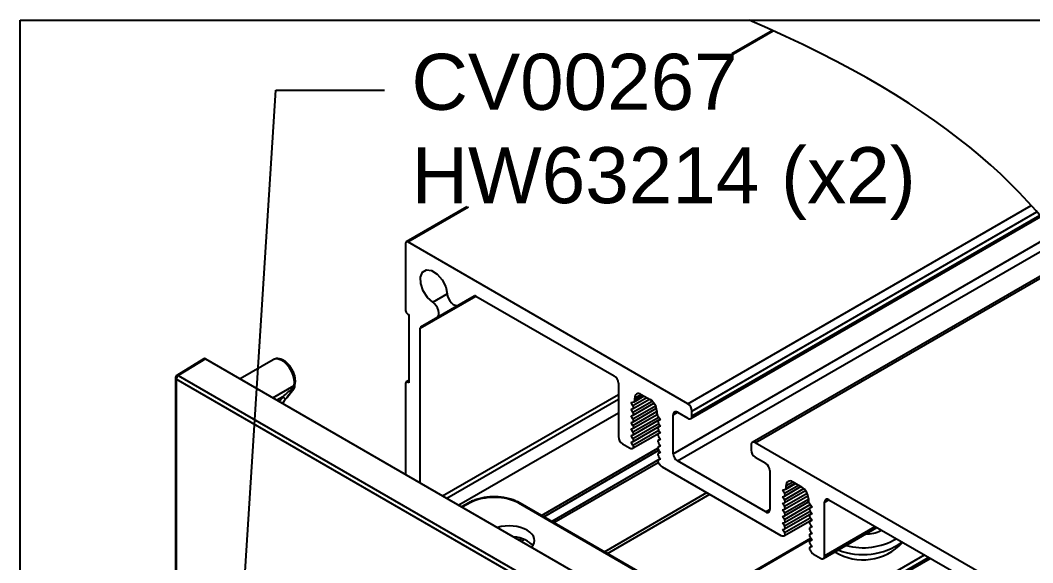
# Model space of a CAD drawing. Extents: x 0 to 5.69, y -5.96 to 0.
# Drawn here: x 0 to 3.399, y -1.821 to 0 of the extents above; entities that cross this region are included whole.
import ezdxf
from ezdxf import colors
from ezdxf.entities.mleader import LeaderData, LeaderLine
from ezdxf.math import Vec2, Vec3

# ---------------------------------------------------------------- set-up
doc = ezdxf.new("R2010")
doc.units = 0
doc.header["$LTSCALE"] = 0.5
doc.header["$MEASUREMENT"] = 0
for name, color, linetype in [('Dimension', 10, 'CONTINUOUS'), ('End Cap', 92, 'CONTINUOUS'), ('FAB DWG', 221, 'CONTINUOUS'), ('Housing', 150, 'CONTINUOUS')]:
    doc.layers.add(name, color=color, linetype=linetype)
doc.layers.add('Text-Unprinted', color=131, linetype='CONTINUOUS', plot=False)
doc.styles.get("Standard").update_dxf_attribs({"font": 'arial.ttf'})

msp = doc.modelspace()

# ---------------------------------------------------------------- linework, layer by layer
at = {"layer": 'Dimension', "transparency": 16777216}
msp.add_open_spline([(3.8907, -2.9879), (3.7772, -2.6791), (3.7848, -1.6257), (3.7925, -0.5722), (2.4469, 0)], degree=3, knots=[0.559046, 0.559046, 0.559046, 0.559046, 1, 2, 2, 2, 2], dxfattribs=at)
at = {"layer": 'End Cap', "transparency": 16777216}
for p, q in [((0.6165, -1.136), (0.5256, -1.1922)), ((0.6216, -1.1364), (0.5307, -1.1926)), ((0.6216, -1.1364), (2.7288, -2.3529)), ((0.8495, -1.1392), (0.7379, -1.2036)), ((0.5208, -1.2007), (0.5208, -2.6007)), ((2.6277, -2.4194), (0.5238, -1.2048)), ((0.5238, -1.2048), (0.5238, -2.6024)), ((0.5307, -1.1926), (2.6347, -2.4072)), ((0.8481, -1.2672), (0.9193, -1.226)), ((0.8969, -1.2642), (0.9181, -1.2365)), ((0.9211, -1.2318), (0.9205, -1.2327)), ((0.8813, -1.2638), (0.8617, -1.275)), ((0.8692, -1.2794), (0.8813, -1.2638)), ((0.8874, -1.2766), (0.8803, -1.2858)), ((0.8804, -1.2858), (0.8868, -1.2774)), ((1.5078, -1.6183), (1.4811, -1.6326)), ((1.5127, -1.6189), (1.484, -1.6343)), ((2.3697, -2.023), (1.6739, -1.6213)), ((2.3746, -2.0226), (1.6787, -1.6209))]:
    msp.add_line(p, q, dxfattribs=at)
at = {"layer": 'End Cap', "transparency": 16777216, "flags": 128}
for points in [[(0.9193, -1.226), (0.9207, -1.2155), (0.9197, -1.2036), (0.9165, -1.1909), (0.9111, -1.1782), (0.904, -1.1662), (0.8954, -1.1555), (0.8859, -1.1468), (0.876, -1.1405), (0.8663, -1.1371), (0.8573, -1.1366), (0.8495, -1.1392)], [(0.9181, -1.2365), (0.9188, -1.2356), (0.9205, -1.2327)], [(0.9192, -1.2297), (0.9204, -1.2288), (0.9213, -1.2279), (0.9219, -1.227), (0.9221, -1.226), (0.9221, -1.2257)], [(0.8813, -1.2638), (0.8832, -1.2649), (0.885, -1.2664), (0.8864, -1.2681), (0.8875, -1.2699), (0.8882, -1.2718), (0.8884, -1.2736), (0.8881, -1.2752), (0.8874, -1.2766)]]:
    msp.add_lwpolyline(points, dxfattribs=at)
at = {"layer": 'End Cap', "transparency": 16777216}
for centre, radius, start, end in [((0.5308, -1.2007), 0.01, 121.7291, 180), ((0.5256, -1.2004), 0.0048, 184.1293, 247.1908), ((0.5391, -1.2055), 0.0154, 123.2297, 177.3477), ((0.5278, -1.1965), 0.00487, 53.4892, 117.3259), ((0.9166, -1.221), 0.0057, 297.6809, 343.9464), ((0.9279, -1.2281), 0.00889, 166.5236, 189.9404), ((0.9164, -1.2327), 0.00413, 0.5301, 48.126), ((0.9122, -1.2272), 0.01, 332.5856, 0), ((0.9122, -1.2272), 0.01, 0, 8.714), ((1.5097, -1.6229), 0.00494, 53.6019, 112.9652), ((1.6767, -1.6254), 0.00495, 65.3602, 124.6041)]:
    msp.add_arc(centre, radius, start, end, dxfattribs=at)
for centre, major_axis, ratio, start_param, end_param in [((0.6216, -1.1446), (-0.005, 0.00866), 0.577206, 5.498021, 6.300635), ((1.5925, -1.6666), (0.115, -0.0017), 0.567125, 0.793824, 2.347167), ((1.6418, -1.7453), (0.085, -0.0013), 0.567125, 0.793824, 2.067925), ((1.6418, -1.7453), (0.085, -0.0013), 0.567125, 5.802908, 7.077009), ((1.6418, -1.7831), (0.085, 0.0013), 0.587275, 0.368683, 1.390108)]:
    msp.add_ellipse(centre, major_axis=major_axis, ratio=ratio, start_param=start_param, end_param=end_param, dxfattribs=at)
for points, knots in [([(0.9221, -1.2226), (0.9225, -1.2206), (0.9237, -1.2153), (0.9238, -1.2055), (0.9217, -1.1935), (0.9175, -1.1812), (0.9114, -1.1694), (0.9038, -1.1585), (0.8949, -1.1492), (0.8851, -1.1418), (0.8751, -1.1371), (0.8654, -1.1353), (0.857, -1.1357), (0.8524, -1.1381), (0.8504, -1.1391)], [0, 0, 0, 0, 0.050309, 0.139397, 0.229921, 0.320539, 0.410875, 0.501279, 0.59217, 0.684076, 0.777457, 0.860465, 0.939013, 1, 1, 1, 1]), ([(0.9221, -1.2257), (0.922, -1.225), (0.9219, -1.2237), (0.922, -1.2228), (0.9221, -1.2226), (0.9221, -1.2226)], [0, 0, 0, 0, 0.4349573, 0.9370203, 1, 1, 1, 1]), ([(0.8813, -1.2638), (0.8873, -1.2586), (0.8934, -1.2531), (0.9029, -1.2447), (0.9061, -1.2418), (0.9126, -1.2359), (0.9158, -1.2329), (0.9192, -1.2297)], [0, 0, 0, 0, 0.5, 0.5, 0.75, 0.75, 1, 1, 1, 1]), ([(0.9205, -1.2327), (0.9175, -1.2371), (0.9145, -1.2411), (0.9086, -1.2489), (0.9057, -1.2527), (0.8974, -1.2636), (0.8922, -1.2704), (0.8874, -1.2766)], [0, 0, 0, 0, 0.25, 0.25, 0.5, 0.5, 1, 1, 1, 1]), ([(1.6787, -1.6209), (1.6762, -1.6195), (1.6689, -1.6154), (1.6553, -1.6099), (1.6378, -1.6047), (1.6193, -1.6013), (1.6002, -1.5995), (1.5808, -1.5995), (1.5618, -1.6013), (1.5435, -1.6047), (1.5265, -1.6097), (1.5149, -1.6146), (1.5091, -1.6176), (1.5078, -1.6183)], [0, 0, 0, 0, 0.054601, 0.157546, 0.260293, 0.362807, 0.465157, 0.567453, 0.66981, 0.772324, 0.875129, 0.97292, 1, 1, 1, 1])]:
    msp.add_open_spline(points, degree=3, knots=knots, dxfattribs=at)
at = {"layer": 'Housing', "transparency": 16777216}
for p, q in [((2.525, -0.0341), (2.389, -0.1126)), ((2.3949, -0.1126), (2.5283, -0.0356)), ((1.4989, -0.6265), (1.2957, -0.7437)), ((1.3007, -0.7442), (1.5047, -0.6265)), ((2.241, -1.287), (3.3941, -0.6213)), ((2.2551, -1.3115), (3.4132, -0.643)), ((2.251, -1.337), (3.4264, -0.6584)), ((2.2551, -1.3278), (3.4225, -0.6539)), ((2.241, -1.287), (1.3007, -0.7442)), ((2.1919, -1.4547), (3.4722, -0.7156)), ((2.2061, -1.4792), (3.4893, -0.7384)), ((1.2937, -0.7483), (1.2937, -0.9737)), ((3.5304, -0.7976), (2.4577, -1.4169)), ((2.4677, -1.4179), (3.5336, -0.8025)), ((1.3431, -1.0333), (1.5299, -0.9255)), ((1.3452, -1.0288), (1.5253, -0.9248)), ((1.3852, -0.9464), (1.4336, -0.9185)), ((1.3992, -0.9976), (1.5252, -0.9248)), ((1.4709, -0.9562), (1.5251, -0.9249)), ((1.4709, -0.9562), (1.5249, -0.925)), ((1.5299, -0.9255), (1.9939, -1.1934)), ((1.3007, -0.9859), (1.3043, -0.988)), ((1.3043, -0.988), (1.3043, -1.2166)), ((1.3452, -1.0288), (1.3992, -0.9976)), ((1.3431, -1.5529), (1.3431, -1.0333)), ((1.2937, -1.2186), (1.2937, -1.5244)), ((1.3043, -1.2091), (1.2957, -1.2141)), ((1.3007, -1.2146), (1.3043, -1.2125)), ((1.3043, -1.2166), (1.3007, -1.2146)), ((2.0081, -1.2179), (2.0081, -1.3975)), ((1.4181, -1.5962), (2.0081, -1.2557)), ((2.0628, -1.2683), (2.0847, -1.2557)), ((2.0847, -1.2557), (2.1153, -1.2733)), ((1.4322, -1.6044), (2.0081, -1.272)), ((2.0505, -1.2834), (2.0606, -1.2804)), ((2.057, -1.2935), (2.0505, -1.2834)), ((2.057, -1.2935), (2.1036, -1.2666)), ((2.057, -1.3155), (2.1218, -1.2782)), ((2.0574, -1.3033), (2.1123, -1.2716)), ((2.0574, -1.3254), (2.1276, -1.2848)), ((2.0612, -1.2802), (2.0942, -1.2611)), ((2.0628, -1.2765), (2.0918, -1.2598)), ((2.0628, -1.2765), (2.0628, -1.2683)), ((2.0081, -1.3189), (1.4729, -1.6279)), ((2.0505, -1.3054), (2.0568, -1.3036)), ((2.057, -1.3155), (2.0505, -1.3054)), ((2.0505, -1.3275), (2.0568, -1.3256)), ((2.057, -1.3376), (2.1329, -1.2938)), ((2.057, -1.3596), (2.1372, -1.3134)), ((2.0574, -1.3474), (2.1359, -1.3021)), ((2.0574, -1.3695), (2.1379, -1.323)), ((2.1372, -1.3113), (2.1372, -1.3194)), ((2.1919, -1.324), (2.2061, -1.3158)), ((2.1919, -1.4547), (2.1919, -1.324)), ((2.2061, -1.3158), (2.241, -1.336)), ((2.2551, -1.3278), (2.2551, -1.3115)), ((2.057, -1.3376), (2.0505, -1.3275)), ((2.0505, -1.3495), (2.0568, -1.3477)), ((2.057, -1.3596), (2.0505, -1.3495)), ((2.057, -1.3817), (2.1435, -1.3318)), ((2.057, -1.4037), (2.1435, -1.3538)), ((2.0574, -1.3915), (2.1484, -1.339)), ((2.1394, -1.326), (2.1495, -1.3405)), ((2.1489, -1.3396), (2.1426, -1.3433)), ((2.143, -1.3431), (2.1489, -1.3397)), ((2.1495, -1.3405), (2.143, -1.3431)), ((2.1432, -1.3534), (2.1495, -1.3626)), ((2.0505, -1.3716), (2.0568, -1.3697)), ((2.057, -1.3817), (2.0505, -1.3716)), ((2.0505, -1.3936), (2.0568, -1.3918)), ((2.057, -1.4037), (2.0505, -1.3936)), ((2.057, -1.4258), (2.1435, -1.3759)), ((2.0574, -1.4136), (2.1484, -1.361)), ((2.0574, -1.4356), (2.1484, -1.3831)), ((2.1489, -1.3617), (2.1426, -1.3653)), ((2.1489, -1.3837), (2.1426, -1.3874)), ((2.143, -1.3651), (2.1489, -1.3617)), ((2.1495, -1.3626), (2.143, -1.3651)), ((2.143, -1.3872), (2.1489, -1.3838)), ((2.1495, -1.3846), (2.143, -1.3872)), ((2.1432, -1.3755), (2.1495, -1.3846)), ((2.0222, -1.422), (2.0454, -1.4354)), ((2.0505, -1.4157), (2.0568, -1.4138)), ((2.057, -1.4258), (2.0505, -1.4157)), ((2.1489, -1.4058), (2.1426, -1.4094)), ((2.143, -1.4092), (2.1489, -1.4058)), ((2.1495, -1.4067), (2.143, -1.4092)), ((2.1432, -1.3975), (2.1495, -1.4067)), ((2.1432, -1.4196), (2.1495, -1.4287)), ((2.4536, -1.4261), (2.4536, -1.4424)), ((3.4079, -1.9607), (2.4677, -1.4179)), ((1.7495, -1.6617), (2.141, -1.4357)), ((1.7576, -1.6664), (2.1443, -1.4432)), ((2.0544, -1.4368), (2.057, -1.4358)), ((2.1489, -1.4278), (2.1426, -1.4315)), ((2.1489, -1.4499), (2.1426, -1.4535)), ((2.143, -1.4313), (2.1489, -1.4279)), ((2.1495, -1.4287), (2.143, -1.4313)), ((2.143, -1.4533), (2.1489, -1.4499)), ((2.1495, -1.4508), (2.143, -1.4533)), ((2.1432, -1.4416), (2.1495, -1.4508)), ((2.1486, -1.4716), (1.7844, -1.6818)), ((1.7918, -1.6861), (2.1421, -1.4839)), ((2.1489, -1.4719), (2.1426, -1.4755)), ((2.143, -1.4754), (2.1489, -1.4719)), ((2.1495, -1.4728), (2.143, -1.4754)), ((2.143, -1.4854), (2.1456, -1.4894)), ((2.1432, -1.4637), (2.1495, -1.4728)), ((2.5026, -1.6503), (2.2061, -1.4792)), ((2.4677, -1.4669), (2.5026, -1.487)), ((2.1546, -1.4985), (2.554, -1.729)), ((2.5168, -1.5115), (2.5168, -1.6422)), ((2.5657, -1.5871), (2.6123, -1.5602)), ((2.5698, -1.5738), (2.6028, -1.5548)), ((2.5715, -1.562), (2.5934, -1.5493)), ((2.5715, -1.5702), (2.6005, -1.5534)), ((2.5715, -1.5702), (2.5715, -1.562)), ((2.5934, -1.5493), (2.6239, -1.567)), ((1.9615, -1.7841), (2.3055, -1.5855)), ((1.9712, -1.7897), (2.3152, -1.5911)), ((2.5592, -1.577), (2.5692, -1.5741)), ((2.5657, -1.5871), (2.5592, -1.577)), ((2.5592, -1.5991), (2.5655, -1.5972)), ((2.5657, -1.6092), (2.6304, -1.5718)), ((2.5657, -1.6312), (2.6416, -1.5874)), ((2.5661, -1.597), (2.621, -1.5653)), ((2.5661, -1.619), (2.6363, -1.5785)), ((2.5661, -1.6411), (2.6446, -1.5957)), ((2.5657, -1.6092), (2.5592, -1.5991)), ((2.5592, -1.6211), (2.5655, -1.6193)), ((2.5657, -1.6312), (2.5592, -1.6211)), ((2.5657, -1.6533), (2.6459, -1.607)), ((2.5657, -1.6753), (2.6521, -1.6254)), ((2.5661, -1.6631), (2.6466, -1.6167)), ((2.6459, -1.6049), (2.6459, -1.6131)), ((2.6481, -1.6196), (2.6582, -1.6342)), ((2.7006, -1.6177), (2.7147, -1.6095)), ((2.7006, -1.7973), (2.7006, -1.6177)), ((2.7147, -1.6095), (3.1788, -1.8774)), ((2.5026, -1.6503), (2.5168, -1.6422)), ((2.5592, -1.6432), (2.5655, -1.6413)), ((2.5657, -1.6533), (2.5592, -1.6432)), ((2.5592, -1.6652), (2.5655, -1.6634)), ((2.5657, -1.6753), (2.5592, -1.6652)), ((2.5657, -1.6974), (2.6521, -1.6475)), ((2.5661, -1.6852), (2.6571, -1.6326)), ((2.5661, -1.7072), (2.6571, -1.6547)), ((2.6576, -1.6333), (2.6513, -1.6369)), ((2.6576, -1.6553), (2.6513, -1.659)), ((2.6516, -1.6367), (2.6576, -1.6333)), ((2.6582, -1.6342), (2.6516, -1.6367)), ((2.6516, -1.6588), (2.6576, -1.6554)), ((2.6582, -1.6562), (2.6516, -1.6588)), ((2.6519, -1.6471), (2.6582, -1.6562)), ((2.5592, -1.6873), (2.5655, -1.6854)), ((2.5657, -1.6974), (2.5592, -1.6873)), ((2.5657, -1.7194), (2.6521, -1.6695)), ((2.5661, -1.7293), (2.6571, -1.6767)), ((2.6576, -1.6774), (2.6513, -1.681)), ((2.6576, -1.6994), (2.6513, -1.7031)), ((2.6516, -1.6808), (2.6576, -1.6774)), ((2.6582, -1.6783), (2.6516, -1.6808)), ((2.6516, -1.7029), (2.6576, -1.6995)), ((2.6519, -1.6691), (2.6582, -1.6783)), ((2.6519, -1.6912), (2.6582, -1.7003)), ((2.7006, -1.7973), (2.8703, -1.6993)), ((2.5592, -1.7093), (2.5655, -1.7075)), ((2.5657, -1.7194), (2.5592, -1.7093)), ((2.5631, -1.7305), (2.5657, -1.7294)), ((2.6576, -1.7215), (2.6513, -1.7251)), ((2.6582, -1.7003), (2.6516, -1.7029)), ((2.6516, -1.7249), (2.6576, -1.7215)), ((2.6582, -1.7224), (2.6516, -1.7249)), ((2.6519, -1.7132), (2.6582, -1.7224)), ((2.6965, -1.8065), (2.8762, -1.7027)), ((1.6845, -1.7395), (1.6754, -1.7448)), ((1.6828, -1.749), (1.6934, -1.7429)), ((2.2683, -1.9612), (2.6541, -1.7385)), ((2.2712, -1.9629), (2.6557, -1.7409)), ((2.6576, -1.7435), (2.6513, -1.7472)), ((2.6576, -1.7656), (2.6513, -1.7692)), ((2.6516, -1.747), (2.6576, -1.7435)), ((2.6582, -1.7444), (2.6516, -1.747)), ((2.6516, -1.769), (2.6576, -1.7656)), ((2.6582, -1.7665), (2.6516, -1.769)), ((2.6519, -1.7353), (2.6582, -1.7444)), ((2.6519, -1.7573), (2.6582, -1.7665)), ((2.3985, -2.1622), (3.0353, -1.7946)), ((2.6516, -1.779), (2.6542, -1.783)), ((2.6633, -1.7921), (2.6865, -1.8055)), ((2.4126, -2.1704), (3.0494, -1.8027)), ((3.0522, -1.8043), (2.4153, -2.1719)), ((2.4183, -2.1736), (3.0551, -1.806))]:
    msp.add_line(p, q, dxfattribs=at)
at = {"layer": 'Housing', "transparency": 16777216, "flags": 128}
for points in [[(1.3852, -0.9464), (1.3673, -0.9301), (1.3529, -0.908), (1.3446, -0.8839), (1.3438, -0.8619), (1.3505, -0.8457), (1.3637, -0.838), (1.3811, -0.8403), (1.3998, -0.8521), (1.4165, -0.8713), (1.4284, -0.8948), (1.4336, -0.9185)], [(1.3992, -0.9976), (1.4029, -0.994), (1.4051, -0.9885), (1.4056, -0.9815), (1.4042, -0.9737), (1.4012, -0.9657), (1.3968, -0.958), (1.3913, -0.9514), (1.3852, -0.9464)], [(1.4336, -0.9185), (1.4349, -0.9263), (1.4379, -0.9343), (1.4423, -0.942), (1.4478, -0.9486), (1.4539, -0.9536), (1.4601, -0.9567), (1.4659, -0.9576), (1.4709, -0.9562)], [(2.0568, -1.3036), (2.0577, -1.3031), (2.0584, -1.3023), (2.0589, -1.3012), (2.0591, -1.2998), (2.059, -1.2983), (2.0586, -1.2967), (2.0579, -1.2951), (2.057, -1.2935)], [(2.0568, -1.3256), (2.0577, -1.3252), (2.0584, -1.3243), (2.0589, -1.3232), (2.0591, -1.3219), (2.059, -1.3204), (2.0586, -1.3187), (2.0579, -1.3171), (2.057, -1.3155)], [(2.0568, -1.3477), (2.0577, -1.3472), (2.0584, -1.3464), (2.0589, -1.3453), (2.0591, -1.3439), (2.059, -1.3424), (2.0586, -1.3408), (2.0579, -1.3392), (2.057, -1.3376)], [(2.0568, -1.3697), (2.0577, -1.3692), (2.0584, -1.3684), (2.0589, -1.3673), (2.0591, -1.366), (2.059, -1.3645), (2.0586, -1.3628), (2.0579, -1.3612), (2.057, -1.3596)], [(2.143, -1.3431), (2.1421, -1.3437), (2.1414, -1.3445), (2.141, -1.3457), (2.1409, -1.3471), (2.1411, -1.3487), (2.1416, -1.3503), (2.1423, -1.3519), (2.1432, -1.3534)], [(2.0568, -1.3918), (2.0577, -1.3913), (2.0584, -1.3905), (2.0589, -1.3894), (2.0591, -1.388), (2.059, -1.3865), (2.0586, -1.3849), (2.0579, -1.3832), (2.057, -1.3817)], [(2.143, -1.3651), (2.1421, -1.3657), (2.1414, -1.3666), (2.141, -1.3678), (2.1409, -1.3691), (2.1411, -1.3707), (2.1416, -1.3723), (2.1423, -1.374), (2.1432, -1.3755)], [(2.143, -1.3872), (2.1421, -1.3877), (2.1414, -1.3886), (2.141, -1.3898), (2.1409, -1.3912), (2.1411, -1.3927), (2.1416, -1.3944), (2.1423, -1.396), (2.1432, -1.3975)], [(2.0568, -1.4138), (2.0577, -1.4133), (2.0584, -1.4125), (2.0589, -1.4114), (2.0591, -1.4101), (2.059, -1.4085), (2.0586, -1.4069), (2.0579, -1.4053), (2.057, -1.4037)], [(2.057, -1.4358), (2.0579, -1.4352), (2.0585, -1.4344), (2.0589, -1.4333), (2.0591, -1.4319), (2.0589, -1.4305), (2.0585, -1.4289), (2.0579, -1.4273), (2.057, -1.4258)], [(2.143, -1.4092), (2.1421, -1.4098), (2.1414, -1.4107), (2.141, -1.4118), (2.1409, -1.4132), (2.1411, -1.4148), (2.1416, -1.4164), (2.1423, -1.418), (2.1432, -1.4196)], [(2.143, -1.4313), (2.1421, -1.4318), (2.1414, -1.4327), (2.141, -1.4339), (2.1409, -1.4353), (2.1411, -1.4368), (2.1416, -1.4385), (2.1423, -1.4401), (2.1432, -1.4416)], [(2.143, -1.4533), (2.1421, -1.4539), (2.1414, -1.4548), (2.141, -1.4559), (2.1409, -1.4573), (2.1411, -1.4589), (2.1416, -1.4605), (2.1423, -1.4621), (2.1432, -1.4637)], [(2.143, -1.4754), (2.1421, -1.4759), (2.1415, -1.4768), (2.1411, -1.4779), (2.1409, -1.4792), (2.1411, -1.4807), (2.1415, -1.4823), (2.1421, -1.4839), (2.143, -1.4854)], [(2.5655, -1.5972), (2.5664, -1.5968), (2.5671, -1.5959), (2.5676, -1.5948), (2.5677, -1.5935), (2.5676, -1.592), (2.5672, -1.5903), (2.5666, -1.5887), (2.5657, -1.5871)], [(2.5655, -1.6193), (2.5664, -1.6188), (2.5671, -1.618), (2.5676, -1.6169), (2.5677, -1.6155), (2.5676, -1.614), (2.5672, -1.6124), (2.5666, -1.6108), (2.5657, -1.6092)], [(2.5655, -1.6413), (2.5664, -1.6409), (2.5671, -1.64), (2.5676, -1.6389), (2.5677, -1.6376), (2.5676, -1.6361), (2.5672, -1.6344), (2.5666, -1.6328), (2.5657, -1.6312)], [(2.5655, -1.6634), (2.5664, -1.6629), (2.5671, -1.6621), (2.5676, -1.661), (2.5677, -1.6596), (2.5676, -1.6581), (2.5672, -1.6565), (2.5666, -1.6549), (2.5657, -1.6533)], [(2.6516, -1.6367), (2.6508, -1.6373), (2.6501, -1.6382), (2.6497, -1.6394), (2.6496, -1.6408), (2.6498, -1.6423), (2.6502, -1.6439), (2.6509, -1.6456), (2.6519, -1.6471)], [(2.6516, -1.6588), (2.6508, -1.6593), (2.6501, -1.6602), (2.6497, -1.6614), (2.6496, -1.6628), (2.6498, -1.6644), (2.6502, -1.666), (2.6509, -1.6676), (2.6519, -1.6691)], [(2.5655, -1.6854), (2.5664, -1.6849), (2.5671, -1.6841), (2.5676, -1.683), (2.5677, -1.6817), (2.5676, -1.6802), (2.5672, -1.6785), (2.5666, -1.6769), (2.5657, -1.6753)], [(2.5655, -1.7075), (2.5664, -1.707), (2.5671, -1.7062), (2.5676, -1.7051), (2.5677, -1.7037), (2.5676, -1.7022), (2.5672, -1.7006), (2.5666, -1.6989), (2.5657, -1.6974)], [(2.6516, -1.6808), (2.6508, -1.6814), (2.6501, -1.6823), (2.6497, -1.6835), (2.6496, -1.6848), (2.6498, -1.6864), (2.6502, -1.688), (2.6509, -1.6897), (2.6519, -1.6912)], [(2.5657, -1.7294), (2.5666, -1.7289), (2.5672, -1.7281), (2.5676, -1.7269), (2.5677, -1.7256), (2.5676, -1.7241), (2.5672, -1.7225), (2.5666, -1.7209), (2.5657, -1.7194)], [(2.6516, -1.7029), (2.6508, -1.7034), (2.6501, -1.7043), (2.6497, -1.7055), (2.6496, -1.7069), (2.6498, -1.7084), (2.6502, -1.7101), (2.6509, -1.7117), (2.6519, -1.7132)], [(2.6516, -1.7249), (2.6508, -1.7255), (2.6501, -1.7264), (2.6497, -1.7275), (2.6496, -1.7289), (2.6498, -1.7305), (2.6502, -1.7321), (2.6509, -1.7337), (2.6519, -1.7353)], [(2.6516, -1.747), (2.6508, -1.7475), (2.6501, -1.7484), (2.6497, -1.7496), (2.6496, -1.751), (2.6498, -1.7525), (2.6502, -1.7542), (2.6509, -1.7558), (2.6519, -1.7573)], [(2.6516, -1.769), (2.6508, -1.7696), (2.6501, -1.7704), (2.6497, -1.7715), (2.6496, -1.7729), (2.6497, -1.7744), (2.6501, -1.7759), (2.6508, -1.7775), (2.6516, -1.779)]]:
    msp.add_lwpolyline(points, dxfattribs=at)
at = {"layer": 'Housing', "transparency": 16777216}
for centre, radius, start, end in [((1.298, -0.7476), 0.00437, 50.7967, 189.214), ((1.5269, -0.9296), 0.00503, 54.3818, 114.3139), ((1.309, -0.973), 0.0154, 182.6055, 237.3945), ((1.3481, -1.0329), 0.00503, 125.698, 185.6204), ((1.298, -1.2179), 0.00437, 50.7967, 189.214), ((1.9774, -1.2193), 0.0307, 2.6055, 57.3945), ((2.0762, -1.2662), 0.0135, 50.7966, 189.2134), ((2.0591, -1.277), 0.00371, 292.5511, 7.6412), ((2.0896, -1.3134), 0.0476, 2.6054, 57.3945), ((2.2244, -1.3129), 0.0307, 2.6055, 57.3945), ((2.1492, -1.319), 0.012, 182.3554, 215.7765), ((2.2005, -1.3226), 0.00873, 50.7967, 189.214), ((2.2465, -1.3292), 0.00873, 230.7967, 9.214), ((2.0388, -1.3961), 0.0307, 182.6055, 237.3945), ((2.4622, -1.4247), 0.00873, 50.7967, 189.214), ((2.0514, -1.4265), 0.0107, 235.5961, 286.5613), ((2.2226, -1.4533), 0.0307, 182.6055, 237.3945), ((2.4843, -1.441), 0.0307, 182.6055, 237.3945), ((2.1694, -1.4746), 0.028, 211.8165, 238.3212), ((2.486, -1.5129), 0.0307, 2.6055, 57.3945), ((2.5849, -1.5598), 0.0135, 50.7967, 189.2139), ((2.5678, -1.5707), 0.00371, 292.5512, 7.6416), ((2.5983, -1.6071), 0.0476, 2.6055, 57.3945), ((2.6578, -1.6126), 0.012, 182.3555, 215.7765), ((2.7092, -1.6163), 0.00873, 50.7967, 189.214), ((2.5081, -1.6436), 0.00873, 230.7967, 9.214), ((2.5601, -1.7202), 0.0107, 235.5958, 286.5632), ((2.8296, -1.6301), 0.1806, 238.4742, 317.3465), ((2.8293, -1.5658), 0.2277, 248.5714, 305.3186), ((2.8302, -1.5525), 0.2178, 254.6643, 300.5508), ((2.678, -1.7683), 0.028, 211.8166, 238.3212), ((2.692, -1.7987), 0.00873, 230.7967, 9.214)]:
    msp.add_arc(centre, radius, start, end, dxfattribs=at)
msp.add_open_spline([(2.8923, -1.712), (2.8922, -1.7121), (2.8868, -1.7163), (2.8707, -1.7214), (2.8515, -1.7259), (2.8402, -1.7251), (2.8377, -1.7249)], degree=3, knots=[0, 0, 0, 0, 0.012214, 0.444231, 0.875316, 1, 1, 1, 1], dxfattribs=at)
at = {"layer": 'Text-Unprinted', "ltscale": 0.5, "transparency": 16777216}
msp.add_lwpolyline([(0, 0), (5.1168, 0), (5.1168, -5.9588), (0, -5.9588)], close=True, dxfattribs=at)

# ---------------------------------------------------------------- leaders
at = {"layer": 'FAB DWG', "transparency": 16777216}
ml = msp.add_multileader_mtext('Standard', dxfattribs=at)
ml.set_content('CV00267\\PHW63214 (x2)', color=256)
ml.set_leader_properties()
ml.build(insert=Vec2(0, 0))
ml.multileader.update_dxf_attribs({"dogleg_length": 0.0922, "arrow_head_size": 0.15})
ctx = ml.context
ctx.base_point, ctx.char_height, ctx.arrow_head_size, ctx.landing_gap_size, ctx.plane_origin = Vec3(1.2234, -0.2342), 0.188, 0.15, 0.09, Vec3(8.4867, -2.2321)
notes = []
notes.append((ctx, [(1, (1, 1, 0), (0.8583, -0.2342), (1, 0), 0.3651, [(0, [(0.7065, -2.6099)], 0, [])])]))
ctx.mtext.insert, ctx.mtext.width, ctx.mtext.defined_height, ctx.mtext.flow_direction = Vec3(1.3134, -0.1126), 2.305108, 0.5139, 5
for ctx, leaders in notes:
    for number, flags, end, landing, length, lines in leaders:
        leader = LeaderData()
        leader.index, (leader.has_last_leader_line, leader.has_dogleg_vector, leader.attachment_direction) = number, flags
        leader.last_leader_point, leader.dogleg_vector, leader.dogleg_length = Vec3(end), Vec3(landing), length
        for number, points, colour, breaks in lines:
            line = LeaderLine()
            line.index, line.vertices, line.color, line.breaks = number, Vec3.list(points), colors.encode_raw_color(colour), breaks
            leader.lines.append(line)
        ctx.leaders.append(leader)

doc.saveas('drawing.dxf')
